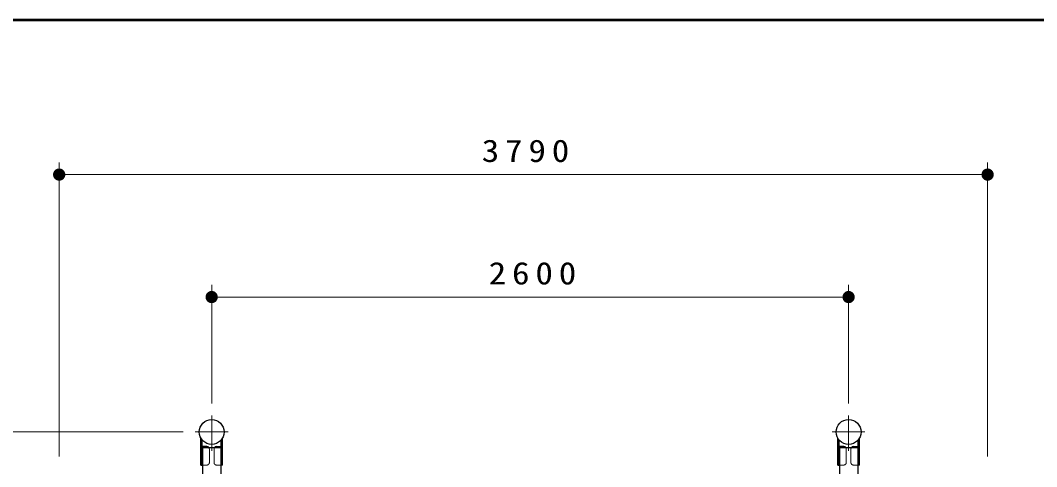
# Model space of a CAD drawing. Units: millimetres on the paper, with parts at other scales. Extents: x -385 to 0, y 0 to 267.
# Drawn here: x -320.4 to -237.5, y 230.6 to 267 of the extents above; entities that cross this region are included whole.
import ezdxf

# ---------------------------------------------------------------- set-up
doc = ezdxf.new("R2010")
doc.units = ezdxf.units.MM
doc.linetypes.add('USER1', pattern=[4.5, 2.5, -2])
doc.linetypes.add('USER2', pattern=[6, 3, -1, 1, -1])
doc.layers.add('LY_1', color=4, linetype='Continuous', lineweight=25)
doc.layers.add('LY_4', color=7, linetype='Continuous', lineweight=13)
doc.styles.add('ＭＳ ゴシック', font='')
doc.styles.get('ＭＳ ゴシック').set_extended_font_data('MS Gothic')

# ---------------------------------------------------------------- blocks, each defined once
blk = doc.blocks.new('filled_dot')
at = {"color": 0, "linetype": 'Continuous', "lineweight": -2, "const_width": 1.25}
blk.add_lwpolyline([(-0.625, 0, 1), (0.625, 0, 1)], format="xyb", close=True, dxfattribs=at)

msp = doc.modelspace()

# ---------------------------------------------------------------- linework, layer by layer
at = {"layer": 'LY_1', "color": 7, "lineweight": 13}
for p, q in [((-317.26, 231.387), (-317.26, 255.403)), ((-241.46, 231.387), (-241.46, 255.403)), ((-317.26, 254.403), (-241.46, 254.403)), ((-304.81, 235.724), (-304.81, 245.403)), ((-252.81, 235.724), (-252.81, 245.403)), ((-304.81, 244.403), (-252.81, 244.403)), ((-307.147, 233.387), (-328.36, 233.387))]:
    msp.add_line(p, q, dxfattribs=at)
at = {"layer": 'LY_1', "color": 2, "linetype": 'USER2', "lineweight": 13}
for p, q in [((-304.81, 231.85), (-304.81, 234.724)), ((-252.81, 231.85), (-252.81, 234.724)), ((-303.473, 233.387), (-306.147, 233.387)), ((-251.473, 233.387), (-254.147, 233.387))]:
    msp.add_line(p, q, dxfattribs=at)
at = {"layer": 'LY_1'}
for p, q in [((-305.7, 230.687), (-305.7, 232.897)), ((-305.7, 232.724), (-305.58, 232.724)), ((-305.58, 230.687), (-305.58, 232.724)), ((-303.92, 232.724), (-304.04, 232.724)), ((-304.04, 230.687), (-304.04, 232.724)), ((-303.92, 230.687), (-303.92, 232.897)), ((-253.7, 230.687), (-253.7, 232.897)), ((-253.7, 232.724), (-253.58, 232.724)), ((-253.58, 230.687), (-253.58, 232.724)), ((-251.92, 232.724), (-252.04, 232.724)), ((-252.04, 230.687), (-252.04, 232.724)), ((-251.92, 230.687), (-251.92, 232.897)), ((-305.2, 232.187), (-305.58, 232.187)), ((-304.42, 232.187), (-304.04, 232.187)), ((-253.2, 232.187), (-253.58, 232.187)), ((-252.42, 232.187), (-252.04, 232.187)), ((-305.7, 230.687), (-305.58, 230.687)), ((-303.92, 230.687), (-304.04, 230.687)), ((-253.7, 230.687), (-253.58, 230.687)), ((-251.92, 230.687), (-252.04, 230.687))]:
    msp.add_line(p, q, dxfattribs=at)
at = {"layer": 'LY_1', "linetype": 'USER1', "lineweight": 13}
for p, q in [((-305.7, 232.187), (-305.58, 232.187)), ((-305, 230.887), (-305, 231.987)), ((-304.62, 230.887), (-304.62, 231.987)), ((-303.92, 232.187), (-304.04, 232.187)), ((-253.7, 232.187), (-253.58, 232.187)), ((-253, 230.887), (-253, 231.987)), ((-252.62, 230.887), (-252.62, 231.987)), ((-251.92, 232.187), (-252.04, 232.187)), ((-305.2, 230.687), (-305.58, 230.687)), ((-304.42, 230.687), (-304.04, 230.687)), ((-253.2, 230.687), (-253.58, 230.687)), ((-252.42, 230.687), (-252.04, 230.687))]:
    msp.add_line(p, q, dxfattribs=at)
at = {"layer": 'LY_1', "color": 70}
for p, q in [((-305.56, 232.087), (-305.56, 205.387)), ((-304.06, 232.087), (-305.56, 232.087)), ((-304.06, 232.087), (-304.06, 205.387)), ((-253.56, 232.087), (-253.56, 205.387)), ((-252.06, 232.087), (-253.56, 232.087)), ((-252.06, 232.087), (-252.06, 205.387))]:
    msp.add_line(p, q, dxfattribs=at)
at = {"layer": 'LY_1'}
for centre in [(-304.81, 233.387), (-252.81, 233.387)]:
    msp.add_circle(centre, 1.016, dxfattribs=at)
for centre, start, end in [((-305.2, 231.987), 30, 90), ((-304.42, 231.987), 90, 150), ((-253.2, 231.987), 30, 90), ((-252.42, 231.987), 90, 150)]:
    msp.add_arc(centre, 0.2, start, end, dxfattribs=at)
at = {"layer": 'LY_1', "linetype": 'USER1', "lineweight": 13}
for centre, start, end in [((-305.2, 231.987), 0, 30), ((-304.42, 231.987), 150, 180), ((-253.2, 231.987), 0, 30), ((-252.42, 231.987), 150, 180), ((-305.2, 230.887), 270, 0), ((-304.42, 230.887), 180, 270), ((-253.2, 230.887), 270, 0), ((-252.42, 230.887), 180, 270)]:
    msp.add_arc(centre, 0.2, start, end, dxfattribs=at)
at = {"layer": 'LY_4', "lineweight": 50}
msp.add_line((0, 267), (-385, 267), dxfattribs=at)

# ---------------------------------------------------------------- block references
at = {"layer": 'LY_1', "color": 7, "lineweight": 13, "xscale": 0.4, "yscale": 0.4}
for p in [(-317.26, 254.403), (-304.81, 244.403)]:
    msp.add_blockref('filled_dot', p, dxfattribs=at)
at = {"layer": 'LY_1', "color": 7, "lineweight": 13, "xscale": 0.4, "yscale": 0.4, "rotation": 180}
for p in [(-241.46, 254.403), (-252.81, 244.403)]:
    msp.add_blockref('filled_dot', p, dxfattribs=at)

# ---------------------------------------------------------------- texts
at = {"layer": 'LY_1', "color": 7, "char_height": 1.833, "attachment_point": 8, "style": 'ＭＳ ゴシック'}
for s, insert in [('\\T1.33;\\W1.15;3790', (-278.951, 255.403)), ('\\T1.33;\\W1.15;2600', (-278.382, 245.403))]:
    msp.add_mtext(s, dxfattribs=dict(at, insert=insert))

doc.saveas('drawing.dxf')
